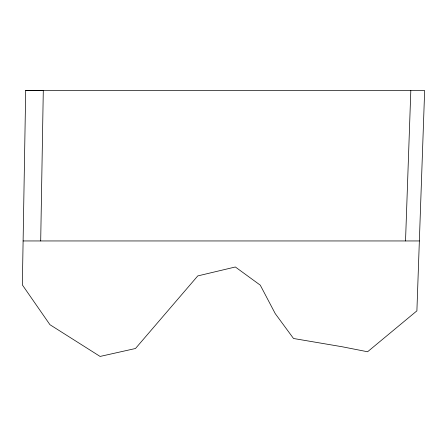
<?xml version="1.0" encoding="UTF-8"?>
<svg xmlns="http://www.w3.org/2000/svg" width="447" height="447" viewBox="0 0 447 447"><rect width="100%" height="100%" fill="white"/><g stroke="black" fill="none" stroke-linecap="round" stroke-linejoin="round"><path stroke-width="0.67" d="M25.697 90.663L22.35 284.907L49.952 324.706L100.094 356.432L135.486 348.504L197.775 275.916L235.345 266.988L260.266 285.152L275.235 313.61L293.517 338.496L342.106 346.749L367.579 351.767L416.895 310.855L424.65 90.568L25.697 90.663L43.292 90.663L40.699 240.95M405.53 240.95L410.821 90.568M23.11 240.95L419.353 240.95"/></g></svg>
